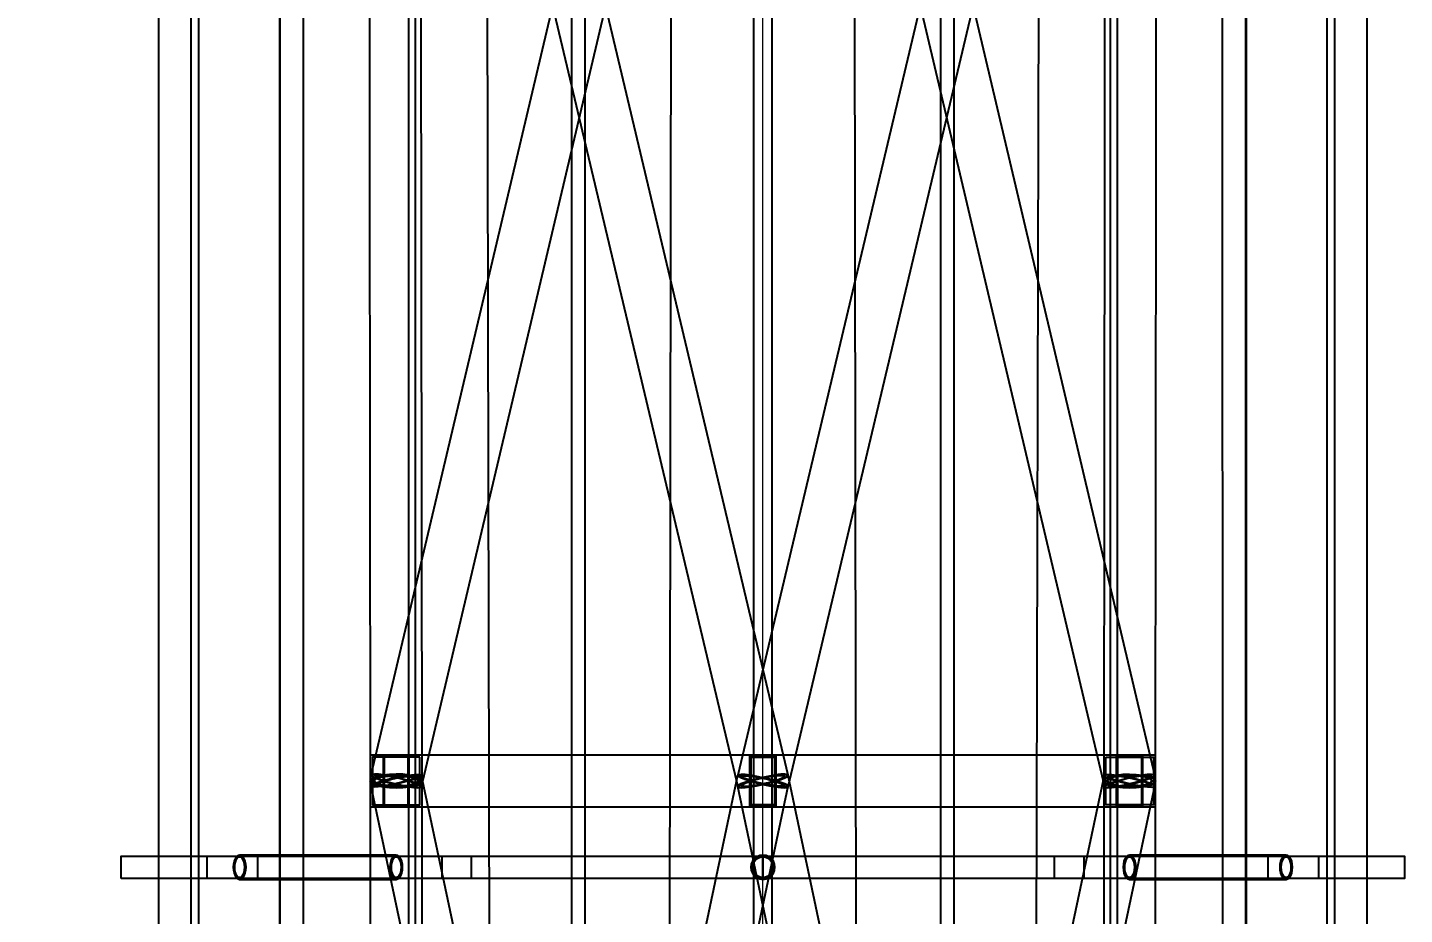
# Model space of a CAD drawing. Header units: millimetres. Extents: x -123812 to 252100, y -3000 to 639000.
# Drawn here: x -4260 to 3717, y 546227 to 551363 of the extents above; entities that cross this region are included whole.
import ezdxf

# ---------------------------------------------------------------- set-up
doc = ezdxf.new("R2010")
doc.units = ezdxf.units.MM
for name, color, linetype, lineweight in [('D-BMK-AXIS', 7, 'Continuous', 13), ('D-STR-ANTN', 7, 'Continuous', 25), ('D-STR-DIM', 7, 'Continuous', 13)]:
    doc.layers.add(name, color=color, linetype=linetype, lineweight=lineweight)
doc.styles.add('OpenSansCondensed-Light', font='OpenSansCondensed-Light.ttf')
doc.styles.add('TOWER_UNICODE', font='Arial Unicode.ttf')
doc.dimstyles.new('EZDXF', dxfattribs={"dimtxt": 0.25, "dimasz": 0.175, "dimexe": 0.375, "dimexo": 0.125, "dimgap": 0.1, "dimtad": 1, "dimlfac": 100, "dimzin": 12, "dimdsep": 46, "dimtxsty": 'OpenSansCondensed-Light', "dimblk": 'ARCHTICK', "dimcen": 2.5, "dimazin": 3, "dimtfac": 0.5, "dimtmove": 2, "dimatfit": 3})

# ---------------------------------------------------------------- blocks, each defined once
blk = doc.blocks.new('_ARCHTICK')
at = {"color": 0, "linetype": 'BYBLOCK', "const_width": 0.15}
blk.add_lwpolyline([(-0.5, -0.5), (0.5, 0.5)], dxfattribs=at)

msp = doc.modelspace()

# ---------------------------------------------------------------- linework, layer by layer
at = {"layer": 'D-BMK-AXIS'}
msp.add_line((0, -3000), (0, 639000), dxfattribs=at)
at = {"layer": 'D-STR-ANTN'}
for points in [[(-2666.3, 507000), (-1490.7, 507000), (-1758.4, 620000), (-2658.4, 620000)], [(-2666.3, 507000), (-1490.7, 507000), (-1758.4, 620000), (-2658.4, 620000)], [(-587.8, 507000), (587.8, 507000), (450, 620000), (-450, 620000)], [(-587.8, 507000), (587.8, 507000), (450, 620000), (-450, 620000)], [(1490.7, 507000), (2666.3, 507000), (2658.4, 620000), (1758.4, 620000)], [(1490.7, 507000), (2666.3, 507000), (2658.4, 620000), (1758.4, 620000)], [(-3499.6, 537000), (-3499.6, 556000), (-3268.8, 556000), (-3268.8, 537000)], [(-3499.6, 537000), (-3499.6, 556000), (-3268.8, 556000), (-3268.8, 537000)], [(-3311.3, 537000), (-3311.3, 556000), (-2798.1, 556000), (-2798.1, 537000)], [(-3311.3, 537000), (-3311.3, 556000), (-2798.1, 556000), (-2798.1, 537000)], [(-2798.9, 537000), (-2798.9, 556000), (-2053.4, 556000), (-2053.4, 537000)], [(-2798.9, 537000), (-2798.9, 556000), (-2053.4, 556000), (-2053.4, 537000)], [(-2012.5, 537000), (-2012.5, 556000), (-1107.8, 556000), (-1107.8, 537000)], [(-2012.5, 537000), (-2012.5, 556000), (-1107.8, 556000), (-1107.8, 537000)], [(-1029.1, 537000), (-1029.1, 556000), (-53.7, 556000), (-53.7, 537000)], [(-1029.1, 537000), (-1029.1, 556000), (-53.7, 556000), (-53.7, 537000)], [(53.7, 537000), (53.7, 556000), (1029.1, 556000), (1029.1, 537000)], [(53.7, 537000), (53.7, 556000), (1029.1, 556000), (1029.1, 537000)], [(1107.8, 537000), (1107.8, 556000), (2012.5, 556000), (2012.5, 537000)], [(1107.8, 537000), (1107.8, 556000), (2012.5, 556000), (2012.5, 537000)], [(2053.4, 537000), (2053.4, 556000), (2798.9, 556000), (2798.9, 537000)], [(2053.4, 537000), (2053.4, 556000), (2798.9, 556000), (2798.9, 537000)], [(2798.1, 537000), (2798.1, 556000), (3311.3, 556000), (3311.3, 537000)], [(2798.1, 537000), (2798.1, 556000), (3311.3, 556000), (3311.3, 537000)], [(3268.8, 537000), (3268.8, 556000), (3499.6, 556000), (3499.6, 537000)], [(3268.8, 537000), (3268.8, 556000), (3499.6, 556000), (3499.6, 537000)], [(-2274.4, 546850), (-1974.4, 546850), (-1974.4, 547150), (-2274.4, 547150)], [(-1986.4, 547138), (-2262.4, 547138), (-2262.4, 546862), (-1986.4, 546862)], [(-2199.4, 546850), (75, 546850), (75, 547150), (-2199.4, 547150)], [(-2049.4, 547150), (-2199.4, 547150), (-2199.4, 546850), (-2049.4, 546850)], [(-2199.4, 546850), (75, 546850), (75, 547150), (-2199.4, 547150)], [(-2049.4, 547150), (-2199.4, 547150), (-2199.4, 546850), (-2049.4, 546850)], [(-2055.4, 547138), (-2193.4, 547138), (-2193.4, 546862), (-2055.4, 546862)], [(-2055.4, 547138), (-2193.4, 547138), (-2193.4, 546862), (-2055.4, 546862)], [(75, 547150), (-75, 547150), (-75, 546850), (75, 546850)], [(75, 547150), (-75, 547150), (-75, 546850), (75, 546850)], [(-75, 546850), (2199.4, 546850), (2199.4, 547150), (-75, 547150)], [(-75, 547150), (75, 547150), (75, 546850), (-75, 546850)], [(-75, 546850), (2199.4, 546850), (2199.4, 547150), (-75, 547150)], [(-75, 547150), (75, 547150), (75, 546850), (-75, 546850)], [(69, 547138), (-69, 547138), (-69, 546862), (69, 546862)], [(69, 547138), (-69, 547138), (-69, 546862), (69, 546862)], [(-69, 547138), (69, 547138), (69, 546862), (-69, 546862)], [(-69, 547138), (69, 547138), (69, 546862), (-69, 546862)], [(1974.4, 546850), (2274.4, 546850), (2274.4, 547150), (1974.4, 547150)], [(1986.4, 547138), (2262.4, 547138), (2262.4, 546862), (1986.4, 546862)], [(2049.4, 547150), (2199.4, 547150), (2199.4, 546850), (2049.4, 546850)], [(2049.4, 547150), (2199.4, 547150), (2199.4, 546850), (2049.4, 546850)], [(2055.4, 547138), (2193.4, 547138), (2193.4, 546862), (2055.4, 546862)], [(2055.4, 547138), (2193.4, 547138), (2193.4, 546862), (2055.4, 546862)], [(-2124.4, 547039.5), (-2163.3, 547038.1), (-2199.4, 547034.2), (-2230.5, 547027.8), (-2254.3, 547019.6), (-2269.3, 547010.1), (-2274.4, 546999.8), (-2269.3, 546989.6), (-2254.3, 546980.1), (-2230.5, 546971.9), (-2199.4, 546965.7), (-2163.3, 546961.8), (-2124.4, 546960.5), (-2085.6, 546961.9), (-2049.4, 546965.8), (-2018.4, 546972.2), (-1994.5, 546980.4), (-1979.6, 546989.9), (-1974.4, 547000.2), (-1979.6, 547010.4), (-1994.5, 547019.9), (-2018.4, 547028.1), (-2049.4, 547034.3), (-2085.6, 547038.2)], [(-2124.4, 546964.4), (-2163.3, 546965.5), (-2199.4, 546969), (-2230.5, 546974.7), (-2254.3, 546982), (-2269.3, 546990.6), (-2274.4, 546999.8), (-2269.3, 547009.1), (-2254.3, 547017.7), (-2230.5, 547025.1), (-2199.4, 547030.8), (-2163.3, 547034.4), (-2124.4, 547035.6), (-2085.6, 547034.5), (-2049.4, 547031), (-2018.4, 547025.3), (-1994.5, 547018), (-1979.6, 547009.4), (-1974.4, 547000.2), (-1979.6, 546990.9), (-1994.5, 546982.3), (-2018.4, 546974.9), (-2049.4, 546969.2), (-2085.6, 546965.6)], [(-2124.4, 546981.9), (-2162.4, 546974.6), (-2197.8, 546969), (-2228.2, 546965.5), (-2251.6, 546964.4), (-2266.2, 546965.6), (-2271.2, 546969.3), (-2266.2, 546975), (-2251.6, 546982.4), (-2228.2, 546991), (-2197.8, 547000.3), (-2162.4, 547009.5), (-2124.4, 547018.1), (-2086.5, 547025.4), (-2051.1, 547031), (-2020.7, 547034.5), (-1997.3, 547035.6), (-1982.7, 547034.4), (-1977.7, 547030.7), (-1982.7, 547025), (-1997.3, 547017.6), (-2020.7, 547009), (-2051.1, 546999.7), (-2086.5, 546990.5)], [(-2124.4, 547020.4), (-2162.2, 547028.5), (-2197.5, 547034.6), (-2227.7, 547038.4), (-2250.9, 547039.5), (-2265.5, 547038), (-2270.5, 547033.8), (-2265.5, 547027.4), (-2250.9, 547019.1), (-2227.7, 547009.5), (-2197.5, 546999.2), (-2162.2, 546989), (-2124.4, 546979.6), (-2086.6, 546971.5), (-2051.4, 546965.4), (-2021.2, 546961.6), (-1998, 546960.5), (-1983.4, 546962), (-1978.4, 546966.2), (-1983.4, 546972.6), (-1998, 546980.9), (-2021.2, 546990.5), (-2051.4, 547000.8), (-2086.6, 547011)], [(-2124.4, 547033.7), (-2157.6, 547032.6), (-2188.4, 547029.1), (-2215, 547023.8), (-2235.3, 547016.7), (-2248.1, 547008.6), (-2252.4, 546999.9), (-2248.1, 546991.1), (-2235.3, 546983), (-2215, 546976), (-2188.4, 546970.7), (-2157.6, 546967.4), (-2124.4, 546966.3), (-2091.3, 546967.4), (-2060.4, 546970.9), (-2033.9, 546976.2), (-2013.6, 546983.3), (-2000.8, 546991.4), (-1996.4, 547000.1), (-2000.8, 547008.9), (-2013.6, 547017), (-2033.9, 547024), (-2060.4, 547029.3), (-2091.3, 547032.6)], [(-2124.4, 547017.4), (-2156.7, 547024.3), (-2186.8, 547029.5), (-2212.6, 547032.8), (-2232.4, 547033.7), (-2244.8, 547032.4), (-2249.1, 547028.9), (-2244.8, 547023.4), (-2232.4, 547016.3), (-2212.6, 547008.1), (-2186.8, 546999.3), (-2156.7, 546990.6), (-2124.4, 546982.6), (-2092.2, 546975.7), (-2062.1, 546970.5), (-2036.3, 546967.2), (-2016.5, 546966.3), (-2004.1, 546967.6), (-1999.8, 546971.1), (-2004.1, 546976.6), (-2016.5, 546983.7), (-2036.3, 546991.9), (-2062.1, 547000.7), (-2092.2, 547009.4)], [(0, 546981.6), (-38, 546990.2), (-73.4, 546999.4), (-103.8, 547008.6), (-127.1, 547017.3), (-141.8, 547024.8), (-146.8, 547030.6), (-141.8, 547034.3), (-127.1, 547035.6), (-103.8, 547034.6), (-73.4, 547031.2), (-38, 547025.6), (0, 547018.4), (38, 547009.8), (73.4, 547000.6), (103.8, 546991.4), (127.1, 546982.7), (141.8, 546975.2), (146.8, 546969.4), (141.8, 546965.7), (127.1, 546964.4), (103.8, 546965.4), (73.4, 546968.8), (38, 546974.4)], [(0, 547018.4), (-38, 547009.8), (-73.4, 547000.6), (-103.8, 546991.4), (-127.1, 546982.7), (-141.8, 546975.2), (-146.8, 546969.4), (-141.8, 546965.7), (-127.1, 546964.4), (-103.8, 546965.4), (-73.4, 546968.8), (-38, 546974.4), (0, 546981.6), (38, 546990.2), (73.4, 546999.4), (103.8, 547008.6), (127.1, 547017.3), (141.8, 547024.8), (146.8, 547030.6), (141.8, 547034.3), (127.1, 547035.6), (103.8, 547034.6), (73.4, 547031.2), (38, 547025.6)], [(0, 547020.2), (-37.8, 547010.7), (-73, 547000.5), (-103.3, 546990.2), (-126.5, 546980.6), (-141, 546972.4), (-146, 546966), (-141, 546961.9), (-126.5, 546960.5), (-103.3, 546961.7), (-73, 546965.5), (-37.8, 546971.7), (0, 546979.8), (37.8, 546989.3), (73, 546999.5), (103.3, 547009.8), (126.5, 547019.4), (141, 547027.6), (146, 547034), (141, 547038.1), (126.5, 547039.5), (103.3, 547038.3), (73, 547034.5), (37.8, 547028.3)], [(0, 546979.8), (-37.8, 546989.3), (-73, 546999.5), (-103.3, 547009.8), (-126.5, 547019.4), (-141, 547027.6), (-146, 547034), (-141, 547038.1), (-126.5, 547039.5), (-103.3, 547038.3), (-73, 547034.5), (-37.8, 547028.3), (0, 547020.2), (37.8, 547010.7), (73, 547000.5), (103.3, 546990.2), (126.5, 546980.6), (141, 546972.4), (146, 546966), (141, 546961.9), (126.5, 546960.5), (103.3, 546961.7), (73, 546965.5), (37.8, 546971.7)], [(0, 547017.2), (-32.2, 547009.1), (-62.3, 547000.4), (-88.1, 546991.6), (-107.9, 546983.5), (-120.4, 546976.4), (-124.6, 546971), (-120.4, 546967.5), (-107.9, 546966.3), (-88.1, 546967.3), (-62.3, 546970.6), (-32.2, 546975.9), (0, 546982.8), (32.2, 546990.9), (62.3, 546999.6), (88.1, 547008.4), (107.9, 547016.5), (120.4, 547023.6), (124.6, 547029), (120.4, 547032.5), (107.9, 547033.7), (88.1, 547032.7), (62.3, 547029.4), (32.2, 547024.1)], [(0, 546982.8), (-32.2, 546990.9), (-62.3, 546999.6), (-88.1, 547008.4), (-107.9, 547016.5), (-120.4, 547023.6), (-124.6, 547029), (-120.4, 547032.5), (-107.9, 547033.7), (-88.1, 547032.7), (-62.3, 547029.4), (-32.2, 547024.1), (0, 547017.2), (32.2, 547009.1), (62.3, 547000.4), (88.1, 546991.6), (107.9, 546983.5), (120.4, 546976.4), (124.6, 546971), (120.4, 546967.5), (107.9, 546966.3), (88.1, 546967.3), (62.3, 546970.6), (32.2, 546975.9)], [(2124.4, 546960.5), (2085.6, 546961.9), (2049.4, 546965.8), (2018.4, 546972.2), (1994.5, 546980.4), (1979.6, 546989.9), (1974.4, 547000.2), (1979.6, 547010.4), (1994.5, 547019.9), (2018.4, 547028.1), (2049.4, 547034.3), (2085.6, 547038.2), (2124.4, 547039.5), (2163.3, 547038.1), (2199.4, 547034.2), (2230.5, 547027.8), (2254.3, 547019.6), (2269.3, 547010.1), (2274.4, 546999.8), (2269.3, 546989.6), (2254.3, 546980.1), (2230.5, 546971.9), (2199.4, 546965.7), (2163.3, 546961.8)], [(2124.4, 547035.6), (2085.6, 547034.5), (2049.4, 547031), (2018.4, 547025.3), (1994.5, 547018), (1979.6, 547009.4), (1974.4, 547000.2), (1979.6, 546990.9), (1994.5, 546982.3), (2018.4, 546974.9), (2049.4, 546969.2), (2085.6, 546965.6), (2124.4, 546964.4), (2163.3, 546965.5), (2199.4, 546969), (2230.5, 546974.7), (2254.3, 546982), (2269.3, 546990.6), (2274.4, 546999.8), (2269.3, 547009.1), (2254.3, 547017.7), (2230.5, 547025.1), (2199.4, 547030.8), (2163.3, 547034.4)], [(2124.4, 547018.1), (2086.5, 547025.4), (2051.1, 547031), (2020.7, 547034.5), (1997.3, 547035.6), (1982.7, 547034.4), (1977.7, 547030.7), (1982.7, 547025), (1997.3, 547017.6), (2020.7, 547009), (2051.1, 546999.7), (2086.5, 546990.5), (2124.4, 546981.9), (2162.4, 546974.6), (2197.8, 546969), (2228.2, 546965.5), (2251.6, 546964.4), (2266.2, 546965.6), (2271.2, 546969.3), (2266.2, 546975), (2251.6, 546982.4), (2228.2, 546991), (2197.8, 547000.3), (2162.4, 547009.5)], [(2124.4, 546979.6), (2086.6, 546971.5), (2051.4, 546965.4), (2021.2, 546961.6), (1998, 546960.5), (1983.4, 546962), (1978.4, 546966.2), (1983.4, 546972.6), (1998, 546980.9), (2021.2, 546990.5), (2051.4, 547000.8), (2086.6, 547011), (2124.4, 547020.4), (2162.2, 547028.5), (2197.5, 547034.6), (2227.7, 547038.4), (2250.9, 547039.5), (2265.5, 547038), (2270.5, 547033.8), (2265.5, 547027.4), (2250.9, 547019.1), (2227.7, 547009.5), (2197.5, 546999.2), (2162.2, 546989)], [(2124.4, 546966.3), (2091.3, 546967.4), (2060.4, 546970.9), (2033.9, 546976.2), (2013.6, 546983.3), (2000.8, 546991.4), (1996.4, 547000.1), (2000.8, 547008.9), (2013.6, 547017), (2033.9, 547024), (2060.4, 547029.3), (2091.3, 547032.6), (2124.4, 547033.7), (2157.6, 547032.6), (2188.4, 547029.1), (2215, 547023.8), (2235.3, 547016.7), (2248.1, 547008.6), (2252.4, 546999.9), (2248.1, 546991.1), (2235.3, 546983), (2215, 546976), (2188.4, 546970.7), (2157.6, 546967.4)], [(2124.4, 546982.6), (2092.2, 546975.7), (2062.1, 546970.5), (2036.3, 546967.2), (2016.5, 546966.3), (2004.1, 546967.6), (1999.8, 546971.1), (2004.1, 546976.6), (2016.5, 546983.7), (2036.3, 546991.9), (2062.1, 547000.7), (2092.2, 547009.4), (2124.4, 547017.4), (2156.7, 547024.3), (2186.8, 547029.5), (2212.6, 547032.8), (2232.4, 547033.7), (2244.8, 547032.4), (2249.1, 547028.9), (2244.8, 547023.4), (2232.4, 547016.3), (2212.6, 547008.1), (2186.8, 546999.3), (2156.7, 546990.6)], [(-2124.4, 546969.6), (-2157.6, 546970.6), (-2188.4, 546973.6), (-2215, 546978.4), (-2235.3, 546984.7), (-2248.1, 546992), (-2252.4, 546999.9), (-2248.1, 547007.7), (-2235.3, 547015.1), (-2215, 547021.4), (-2188.4, 547026.3), (-2157.6, 547029.3), (-2124.4, 547030.4), (-2091.3, 547029.4), (-2060.4, 547026.4), (-2033.9, 547021.6), (-2013.6, 547015.3), (-2000.8, 547008), (-1996.4, 547000.1), (-2000.8, 546992.3), (-2013.6, 546984.9), (-2033.9, 546978.6), (-2060.4, 546973.7), (-2091.3, 546970.7)], [(-2124.4, 546984.6), (-2156.9, 546978.3), (-2187.1, 546973.5), (-2213, 546970.6), (-2232.9, 546969.6), (-2245.4, 546970.7), (-2249.7, 546973.8), (-2245.4, 546978.7), (-2232.9, 546985), (-2213, 546992.4), (-2187.1, 547000.2), (-2156.9, 547008.1), (-2124.4, 547015.4), (-2092, 547021.7), (-2061.8, 547026.5), (-2035.9, 547029.4), (-2016, 547030.4), (-2003.5, 547029.3), (-1999.2, 547026.2), (-2003.5, 547021.3), (-2016, 547015), (-2035.9, 547007.6), (-2061.8, 546999.8), (-2092, 546991.9)], [(0, 546984.3), (-32.4, 546991.6), (-62.6, 546999.5), (-88.6, 547007.4), (-108.5, 547014.7), (-121, 547021.1), (-125.3, 547026.1), (-121, 547029.2), (-108.5, 547030.4), (-88.6, 547029.5), (-62.6, 547026.6), (-32.4, 547021.9), (0, 547015.7), (32.4, 547008.4), (62.6, 547000.5), (88.6, 546992.6), (108.5, 546985.3), (121, 546978.9), (125.3, 546973.9), (121, 546970.8), (108.5, 546969.6), (88.6, 546970.5), (62.6, 546973.4), (32.4, 546978.1)], [(0, 547015.7), (-32.4, 547008.4), (-62.6, 547000.5), (-88.6, 546992.6), (-108.5, 546985.3), (-121, 546978.9), (-125.3, 546973.9), (-121, 546970.8), (-108.5, 546969.6), (-88.6, 546970.5), (-62.6, 546973.4), (-32.4, 546978.1), (0, 546984.3), (32.4, 546991.6), (62.6, 546999.5), (88.6, 547007.4), (108.5, 547014.7), (121, 547021.1), (125.3, 547026.1), (121, 547029.2), (108.5, 547030.4), (88.6, 547029.5), (62.6, 547026.6), (32.4, 547021.9)], [(2124.4, 547030.4), (2091.3, 547029.4), (2060.4, 547026.4), (2033.9, 547021.6), (2013.6, 547015.3), (2000.8, 547008), (1996.4, 547000.1), (2000.8, 546992.3), (2013.6, 546984.9), (2033.9, 546978.6), (2060.4, 546973.7), (2091.3, 546970.7), (2124.4, 546969.6), (2157.6, 546970.6), (2188.4, 546973.6), (2215, 546978.4), (2235.3, 546984.7), (2248.1, 546992), (2252.4, 546999.9), (2248.1, 547007.7), (2235.3, 547015.1), (2215, 547021.4), (2188.4, 547026.3), (2157.6, 547029.3)], [(2124.4, 547015.4), (2092, 547021.7), (2061.8, 547026.5), (2035.9, 547029.4), (2016, 547030.4), (2003.5, 547029.3), (1999.2, 547026.2), (2003.5, 547021.3), (2016, 547015), (2035.9, 547007.6), (2061.8, 546999.8), (2092, 546991.9), (2124.4, 546984.6), (2156.9, 546978.3), (2187.1, 546973.5), (2213, 546970.6), (2232.9, 546969.6), (2245.4, 546970.7), (2249.7, 546973.8), (2245.4, 546978.7), (2232.9, 546985), (2213, 546992.4), (2187.1, 547000.2), (2156.9, 547008.1)], [(-3716.6, 546435), (-3716.6, 546565), (-2927.2, 546565), (-2927.2, 546435)], [(-3716.6, 546435), (-3716.6, 546565), (-2927.2, 546565), (-2927.2, 546435)], [(-3218.7, 546435), (-3218.7, 546565), (-1690, 546565), (-1690, 546435)], [(-3218.7, 546435), (-3218.7, 546565), (-1690, 546565), (-1690, 546435)], [(-3066.1, 546500), (-3064.9, 546481.9), (-3061.4, 546465), (-3055.8, 546450.5), (-3048.6, 546439.4), (-3040.1, 546432.4), (-3031.1, 546430), (-2123.9, 546430), (-2114.8, 546432.4), (-2106.4, 546439.4), (-2099.1, 546450.5), (-2093.6, 546465), (-2090.1, 546481.9), (-2088.9, 546500), (-2090.1, 546518.1), (-2093.6, 546535), (-2099.1, 546549.5), (-2106.4, 546560.6), (-2114.8, 546567.6), (-2123.9, 546570), (-3031.1, 546570), (-3040.1, 546567.6), (-3048.6, 546560.6), (-3055.8, 546549.5), (-3061.4, 546535), (-3064.9, 546518.1)], [(-2996.1, 546500), (-2997.3, 546481.9), (-3000.8, 546465), (-3006.3, 546450.5), (-3013.6, 546439.4), (-3022, 546432.4), (-3031.1, 546430), (-3040.1, 546432.4), (-3048.6, 546439.4), (-3055.8, 546450.5), (-3061.4, 546465), (-3064.9, 546481.9), (-3066.1, 546500), (-3064.9, 546518.1), (-3061.4, 546535), (-3055.8, 546549.5), (-3048.6, 546560.6), (-3040.1, 546567.6), (-3031.1, 546570), (-3022, 546567.6), (-3013.6, 546560.6), (-3006.3, 546549.5), (-3000.8, 546535), (-2997.3, 546518.1)], [(-3066.1, 546500), (-3064.9, 546481.9), (-3061.4, 546465), (-3055.8, 546450.5), (-3048.6, 546439.4), (-3040.1, 546432.4), (-3031.1, 546430), (-2123.9, 546430), (-2114.8, 546432.4), (-2106.4, 546439.4), (-2099.1, 546450.5), (-2093.6, 546465), (-2090.1, 546481.9), (-2088.9, 546500), (-2090.1, 546518.1), (-2093.6, 546535), (-2099.1, 546549.5), (-2106.4, 546560.6), (-2114.8, 546567.6), (-2123.9, 546570), (-3031.1, 546570), (-3040.1, 546567.6), (-3048.6, 546560.6), (-3055.8, 546549.5), (-3061.4, 546535), (-3064.9, 546518.1)], [(-3066.1, 546500), (-3064.9, 546481.9), (-3061.4, 546465), (-3055.8, 546450.5), (-3048.6, 546439.4), (-3040.1, 546432.4), (-3031.1, 546430), (-3022, 546432.4), (-3013.6, 546439.4), (-3006.3, 546450.5), (-3000.8, 546465), (-2997.3, 546481.9), (-2996.1, 546500), (-2997.3, 546518.1), (-3000.8, 546535), (-3006.3, 546549.5), (-3013.6, 546560.6), (-3022, 546567.6), (-3031.1, 546570), (-3040.1, 546567.6), (-3048.6, 546560.6), (-3055.8, 546549.5), (-3061.4, 546535), (-3064.9, 546518.1)], [(-3001.1, 546500), (-3002.1, 546484.5), (-3005.1, 546470), (-3009.9, 546457.6), (-3016.1, 546448), (-3023.3, 546442), (-3031.1, 546440), (-3038.9, 546442), (-3046.1, 546448), (-3052.3, 546457.6), (-3057.1, 546470), (-3060.1, 546484.5), (-3061.1, 546500), (-3060.1, 546515.5), (-3057.1, 546530), (-3052.3, 546542.4), (-3046.1, 546552), (-3038.9, 546558), (-3031.1, 546560), (-3023.3, 546558), (-3016.1, 546552), (-3009.9, 546542.4), (-3005.1, 546530), (-3002.1, 546515.5)], [(-3061.1, 546500), (-3060.1, 546484.5), (-3057.1, 546470), (-3052.3, 546457.6), (-3046.1, 546448), (-3038.9, 546442), (-3031.1, 546440), (-3023.3, 546442), (-3016.1, 546448), (-3009.9, 546457.6), (-3005.1, 546470), (-3002.1, 546484.5), (-3001.1, 546500), (-3002.1, 546515.5), (-3005.1, 546530), (-3009.9, 546542.4), (-3016.1, 546552), (-3023.3, 546558), (-3031.1, 546560), (-3038.9, 546558), (-3046.1, 546552), (-3052.3, 546542.4), (-3057.1, 546530), (-3060.1, 546515.5)], [(-2088.9, 546500), (-2090.1, 546481.9), (-2093.6, 546465), (-2099.1, 546450.5), (-2106.4, 546439.4), (-2114.8, 546432.4), (-2123.9, 546430), (-2132.9, 546432.4), (-2141.4, 546439.4), (-2148.6, 546450.5), (-2154.2, 546465), (-2157.7, 546481.9), (-2158.9, 546500), (-2157.7, 546518.1), (-2154.2, 546535), (-2148.6, 546549.5), (-2141.4, 546560.6), (-2132.9, 546567.6), (-2123.9, 546570), (-2114.8, 546567.6), (-2106.4, 546560.6), (-2099.1, 546549.5), (-2093.6, 546535), (-2090.1, 546518.1)], [(-2158.9, 546500), (-2157.7, 546481.9), (-2154.2, 546465), (-2148.6, 546450.5), (-2141.4, 546439.4), (-2132.9, 546432.4), (-2123.9, 546430), (-2114.8, 546432.4), (-2106.4, 546439.4), (-2099.1, 546450.5), (-2093.6, 546465), (-2090.1, 546481.9), (-2088.9, 546500), (-2090.1, 546518.1), (-2093.6, 546535), (-2099.1, 546549.5), (-2106.4, 546560.6), (-2114.8, 546567.6), (-2123.9, 546570), (-2132.9, 546567.6), (-2141.4, 546560.6), (-2148.6, 546549.5), (-2154.2, 546535), (-2157.7, 546518.1)], [(-2093.9, 546500), (-2094.9, 546484.5), (-2097.9, 546470), (-2102.7, 546457.6), (-2108.9, 546448), (-2116.1, 546442), (-2123.9, 546440), (-2131.6, 546442), (-2138.9, 546448), (-2145.1, 546457.6), (-2149.9, 546470), (-2152.8, 546484.5), (-2153.9, 546500), (-2152.8, 546515.5), (-2149.9, 546530), (-2145.1, 546542.4), (-2138.9, 546552), (-2131.6, 546558), (-2123.9, 546560), (-2116.1, 546558), (-2108.9, 546552), (-2102.7, 546542.4), (-2097.9, 546530), (-2094.9, 546515.5)], [(-2153.9, 546500), (-2152.8, 546484.5), (-2149.9, 546470), (-2145.1, 546457.6), (-2138.9, 546448), (-2131.6, 546442), (-2123.9, 546440), (-2116.1, 546442), (-2108.9, 546448), (-2102.7, 546457.6), (-2097.9, 546470), (-2094.9, 546484.5), (-2093.9, 546500), (-2094.9, 546515.5), (-2097.9, 546530), (-2102.7, 546542.4), (-2108.9, 546552), (-2116.1, 546558), (-2123.9, 546560), (-2131.6, 546558), (-2138.9, 546552), (-2145.1, 546542.4), (-2149.9, 546530), (-2152.8, 546515.5)], [(-1858.3, 546435), (-1858.3, 546565), (0, 546565), (0, 546435)], [(-1858.3, 546435), (-1858.3, 546565), (0, 546565), (0, 546435)], [(-70, 546500), (-67.6, 546481.9), (-60.6, 546465), (-49.5, 546450.5), (-35, 546439.4), (-18.1, 546432.4), (0, 546430), (18.1, 546432.4), (35, 546439.4), (49.5, 546450.5), (60.6, 546465), (67.6, 546481.9), (70, 546500), (67.6, 546518.1), (60.6, 546535), (49.5, 546549.5), (35, 546560.6), (18.1, 546567.6), (0, 546570), (-18.1, 546567.6), (-35, 546560.6), (-49.5, 546549.5), (-60.6, 546535), (-67.6, 546518.1)], [(-70, 546500), (-67.6, 546481.9), (-60.6, 546465), (-49.5, 546450.5), (-35, 546439.4), (-18.1, 546432.4), (0, 546430), (18.1, 546432.4), (35, 546439.4), (49.5, 546450.5), (60.6, 546465), (67.6, 546481.9), (70, 546500), (67.6, 546518.1), (60.6, 546535), (49.5, 546549.5), (35, 546560.6), (18.1, 546567.6), (0, 546570), (-18.1, 546567.6), (-35, 546560.6), (-49.5, 546549.5), (-60.6, 546535), (-67.6, 546518.1)], [(60, 546500), (58, 546484.5), (52, 546470), (42.4, 546457.6), (30, 546448), (15.5, 546442), (0, 546440), (-15.5, 546442), (-30, 546448), (-42.4, 546457.6), (-52, 546470), (-58, 546484.5), (-60, 546500), (-58, 546515.5), (-52, 546530), (-42.4, 546542.4), (-30, 546552), (-15.5, 546558), (0, 546560), (15.5, 546558), (30, 546552), (42.4, 546542.4), (52, 546530), (58, 546515.5)], [(-60, 546500), (-58, 546484.5), (-52, 546470), (-42.4, 546457.6), (-30, 546448), (-15.5, 546442), (0, 546440), (15.5, 546442), (30, 546448), (42.4, 546457.6), (52, 546470), (58, 546484.5), (60, 546500), (58, 546515.5), (52, 546530), (42.4, 546542.4), (30, 546552), (15.5, 546558), (0, 546560), (-15.5, 546558), (-30, 546552), (-42.4, 546542.4), (-52, 546530), (-58, 546515.5)], [(0, 546435), (0, 546565), (1858.3, 546565), (1858.3, 546435)], [(0, 546435), (0, 546565), (1858.3, 546565), (1858.3, 546435)], [(1690, 546435), (1690, 546565), (3218.7, 546565), (3218.7, 546435)], [(1690, 546435), (1690, 546565), (3218.7, 546565), (3218.7, 546435)], [(2088.9, 546500), (2090.1, 546481.9), (2093.6, 546465), (2099.1, 546450.5), (2106.4, 546439.4), (2114.8, 546432.4), (2123.9, 546430), (3031.1, 546430), (3040.1, 546432.4), (3048.6, 546439.4), (3055.8, 546450.5), (3061.4, 546465), (3064.9, 546481.9), (3066.1, 546500), (3064.9, 546518.1), (3061.4, 546535), (3055.8, 546549.5), (3048.6, 546560.6), (3040.1, 546567.6), (3031.1, 546570), (2123.9, 546570), (2114.8, 546567.6), (2106.4, 546560.6), (2099.1, 546549.5), (2093.6, 546535), (2090.1, 546518.1)], [(2088.9, 546500), (2090.1, 546481.9), (2093.6, 546465), (2099.1, 546450.5), (2106.4, 546439.4), (2114.8, 546432.4), (2123.9, 546430), (2132.9, 546432.4), (2141.4, 546439.4), (2148.6, 546450.5), (2154.2, 546465), (2157.7, 546481.9), (2158.9, 546500), (2157.7, 546518.1), (2154.2, 546535), (2148.6, 546549.5), (2141.4, 546560.6), (2132.9, 546567.6), (2123.9, 546570), (2114.8, 546567.6), (2106.4, 546560.6), (2099.1, 546549.5), (2093.6, 546535), (2090.1, 546518.1)], [(2088.9, 546500), (2090.1, 546481.9), (2093.6, 546465), (2099.1, 546450.5), (2106.4, 546439.4), (2114.8, 546432.4), (2123.9, 546430), (3031.1, 546430), (3040.1, 546432.4), (3048.6, 546439.4), (3055.8, 546450.5), (3061.4, 546465), (3064.9, 546481.9), (3066.1, 546500), (3064.9, 546518.1), (3061.4, 546535), (3055.8, 546549.5), (3048.6, 546560.6), (3040.1, 546567.6), (3031.1, 546570), (2123.9, 546570), (2114.8, 546567.6), (2106.4, 546560.6), (2099.1, 546549.5), (2093.6, 546535), (2090.1, 546518.1)], [(2158.9, 546500), (2157.7, 546481.9), (2154.2, 546465), (2148.6, 546450.5), (2141.4, 546439.4), (2132.9, 546432.4), (2123.9, 546430), (2114.8, 546432.4), (2106.4, 546439.4), (2099.1, 546450.5), (2093.6, 546465), (2090.1, 546481.9), (2088.9, 546500), (2090.1, 546518.1), (2093.6, 546535), (2099.1, 546549.5), (2106.4, 546560.6), (2114.8, 546567.6), (2123.9, 546570), (2132.9, 546567.6), (2141.4, 546560.6), (2148.6, 546549.5), (2154.2, 546535), (2157.7, 546518.1)], [(2093.9, 546500), (2094.9, 546484.5), (2097.9, 546470), (2102.7, 546457.6), (2108.9, 546448), (2116.1, 546442), (2123.9, 546440), (2131.6, 546442), (2138.9, 546448), (2145.1, 546457.6), (2149.9, 546470), (2152.8, 546484.5), (2153.9, 546500), (2152.8, 546515.5), (2149.9, 546530), (2145.1, 546542.4), (2138.9, 546552), (2131.6, 546558), (2123.9, 546560), (2116.1, 546558), (2108.9, 546552), (2102.7, 546542.4), (2097.9, 546530), (2094.9, 546515.5)], [(2153.9, 546500), (2152.8, 546484.5), (2149.9, 546470), (2145.1, 546457.6), (2138.9, 546448), (2131.6, 546442), (2123.9, 546440), (2116.1, 546442), (2108.9, 546448), (2102.7, 546457.6), (2097.9, 546470), (2094.9, 546484.5), (2093.9, 546500), (2094.9, 546515.5), (2097.9, 546530), (2102.7, 546542.4), (2108.9, 546552), (2116.1, 546558), (2123.9, 546560), (2131.6, 546558), (2138.9, 546552), (2145.1, 546542.4), (2149.9, 546530), (2152.8, 546515.5)], [(2927.2, 546435), (2927.2, 546565), (3716.6, 546565), (3716.6, 546435)], [(2927.2, 546435), (2927.2, 546565), (3716.6, 546565), (3716.6, 546435)], [(2996.1, 546500), (2997.3, 546481.9), (3000.8, 546465), (3006.3, 546450.5), (3013.6, 546439.4), (3022, 546432.4), (3031.1, 546430), (3040.1, 546432.4), (3048.6, 546439.4), (3055.8, 546450.5), (3061.4, 546465), (3064.9, 546481.9), (3066.1, 546500), (3064.9, 546518.1), (3061.4, 546535), (3055.8, 546549.5), (3048.6, 546560.6), (3040.1, 546567.6), (3031.1, 546570), (3022, 546567.6), (3013.6, 546560.6), (3006.3, 546549.5), (3000.8, 546535), (2997.3, 546518.1)], [(3066.1, 546500), (3064.9, 546481.9), (3061.4, 546465), (3055.8, 546450.5), (3048.6, 546439.4), (3040.1, 546432.4), (3031.1, 546430), (3022, 546432.4), (3013.6, 546439.4), (3006.3, 546450.5), (3000.8, 546465), (2997.3, 546481.9), (2996.1, 546500), (2997.3, 546518.1), (3000.8, 546535), (3006.3, 546549.5), (3013.6, 546560.6), (3022, 546567.6), (3031.1, 546570), (3040.1, 546567.6), (3048.6, 546560.6), (3055.8, 546549.5), (3061.4, 546535), (3064.9, 546518.1)], [(3001.1, 546500), (3002.1, 546484.5), (3005.1, 546470), (3009.9, 546457.6), (3016.1, 546448), (3023.3, 546442), (3031.1, 546440), (3038.9, 546442), (3046.1, 546448), (3052.3, 546457.6), (3057.1, 546470), (3060.1, 546484.5), (3061.1, 546500), (3060.1, 546515.5), (3057.1, 546530), (3052.3, 546542.4), (3046.1, 546552), (3038.9, 546558), (3031.1, 546560), (3023.3, 546558), (3016.1, 546552), (3009.9, 546542.4), (3005.1, 546530), (3002.1, 546515.5)], [(3061.1, 546500), (3060.1, 546484.5), (3057.1, 546470), (3052.3, 546457.6), (3046.1, 546448), (3038.9, 546442), (3031.1, 546440), (3023.3, 546442), (3016.1, 546448), (3009.9, 546457.6), (3005.1, 546470), (3002.1, 546484.5), (3001.1, 546500), (3002.1, 546515.5), (3005.1, 546530), (3009.9, 546542.4), (3016.1, 546552), (3023.3, 546558), (3031.1, 546560), (3038.9, 546558), (3046.1, 546552), (3052.3, 546542.4), (3057.1, 546530), (3060.1, 546515.5)]]:
    msp.add_lwpolyline(points, close=True, dxfattribs=at)
for points in [[(-2284.8, 555999.8), (-2274.4, 546999.8), (-2269.3, 546989.6), (-2254.3, 546980.1), (-2230.5, 546971.9), (-2199.4, 546965.7), (-2163.3, 546961.8), (-2124.4, 546960.5), (-2085.6, 546961.9), (-2049.4, 546965.8), (-2018.4, 546972.2), (-1994.5, 546980.4), (-1979.6, 546989.9), (-1974.4, 547000.2), (-1984.8, 556000.2)], [(-2280.8, 555966), (-146, 546966), (-141, 546961.9), (-126.5, 546960.5), (-103.3, 546961.7), (-73, 546965.5), (-37.8, 546971.7), (0, 546979.8), (37.8, 546989.3), (73, 546999.5), (103.3, 547009.8), (126.5, 547019.4), (141, 547027.6), (146, 547034), (-1988.8, 556034)], [(-146.1, 556033.8), (-2270.5, 547033.8), (-2265.5, 547027.4), (-2250.9, 547019.1), (-2227.7, 547009.5), (-2197.5, 546999.2), (-2162.2, 546989), (-2124.4, 546979.6), (-2086.6, 546971.5), (-2051.4, 546965.4), (-2021.2, 546961.6), (-1998, 546960.5), (-1983.4, 546962), (-1978.4, 546966.2), (146.1, 555966.2)], [(-146.1, 555966.2), (1978.4, 546966.2), (1983.4, 546962), (1998, 546960.5), (2021.2, 546961.6), (2051.4, 546965.4), (2086.6, 546971.5), (2124.4, 546979.6), (2162.2, 546989), (2197.5, 546999.2), (2227.7, 547009.5), (2250.9, 547019.1), (2265.5, 547027.4), (2270.5, 547033.8), (146.1, 556033.8)], [(1988.8, 556034), (-146, 547034), (-141, 547027.6), (-126.5, 547019.4), (-103.3, 547009.8), (-73, 546999.5), (-37.8, 546989.3), (0, 546979.8), (37.8, 546971.7), (73, 546965.5), (103.3, 546961.7), (126.5, 546960.5), (141, 546961.9), (146, 546966), (2280.8, 555966)], [(1984.8, 556000.2), (1974.4, 547000.2), (1979.6, 546989.9), (1994.5, 546980.4), (2018.4, 546972.2), (2049.4, 546965.8), (2085.6, 546961.9), (2124.4, 546960.5), (2163.3, 546961.8), (2199.4, 546965.7), (2230.5, 546971.9), (2254.3, 546980.1), (2269.3, 546989.6), (2274.4, 546999.8), (2284.8, 555999.8)], [(-1962.9, 537000.2), (-1974.4, 547000.2), (-1979.6, 547009.4), (-1994.5, 547018), (-2018.4, 547025.3), (-2049.4, 547031), (-2085.6, 547034.5), (-2124.4, 547035.6), (-2163.3, 547034.4), (-2199.4, 547030.8), (-2230.5, 547025.1), (-2254.3, 547017.7), (-2269.3, 547009.1), (-2274.4, 546999.8), (-2262.9, 536999.8)], [(146.8, 537030.7), (-1977.7, 547030.7), (-1982.7, 547034.4), (-1997.3, 547035.6), (-2020.7, 547034.5), (-2051.1, 547031), (-2086.5, 547025.4), (-2124.4, 547018.1), (-2162.4, 547009.5), (-2197.8, 547000.3), (-2228.2, 546991), (-2251.6, 546982.4), (-2266.2, 546975), (-2271.2, 546969.3), (-146.8, 536969.3)], [(-1966.1, 536969.4), (146.8, 546969.4), (141.8, 546975.2), (127.1, 546982.7), (103.8, 546991.4), (73.4, 547000.6), (38, 547009.8), (0, 547018.4), (-38, 547025.6), (-73.4, 547031.2), (-103.8, 547034.6), (-127.1, 547035.6), (-141.8, 547034.3), (-146.8, 547030.6), (-2259.8, 537030.6)], [(2259.8, 537030.6), (146.8, 547030.6), (141.8, 547034.3), (127.1, 547035.6), (103.8, 547034.6), (73.4, 547031.2), (38, 547025.6), (0, 547018.4), (-38, 547009.8), (-73.4, 547000.6), (-103.8, 546991.4), (-127.1, 546982.7), (-141.8, 546975.2), (-146.8, 546969.4), (1966.1, 536969.4)], [(146.8, 536969.3), (2271.2, 546969.3), (2266.2, 546975), (2251.6, 546982.4), (2228.2, 546991), (2197.8, 547000.3), (2162.4, 547009.5), (2124.4, 547018.1), (2086.5, 547025.4), (2051.1, 547031), (2020.7, 547034.5), (1997.3, 547035.6), (1982.7, 547034.4), (1977.7, 547030.7), (-146.8, 537030.7)], [(2262.9, 536999.8), (2274.4, 546999.8), (2269.3, 547009.1), (2254.3, 547017.7), (2230.5, 547025.1), (2199.4, 547030.8), (2163.3, 547034.4), (2124.4, 547035.6), (2085.6, 547034.5), (2049.4, 547031), (2018.4, 547025.3), (1994.5, 547018), (1979.6, 547009.4), (1974.4, 547000.2), (1962.9, 537000.2)]]:
    msp.add_lwpolyline(points, dxfattribs=at)

# ---------------------------------------------------------------- dimensions: what is measured, and where the dimension line sits
at = {"layer": 'D-STR-DIM'}
msp.add_linear_dim(base=(-112000, 0), p1=(0, 0), p2=(0, 634000), angle=90, dimstyle='EZDXF', override={"dimtxt": 8400, "dimasz": 3750, "dimexe": 2100, "dimexo": 1800, "dimgap": 2100, "dimtad": 1, "dimdec": 0, "dimlfac": 1, "dimlunit": 2, "dimtxsty": 'TOWER_UNICODE', "dimclrd": 7, "dimclre": 7, "dimclrt": 7}, dxfattribs=at).render()

doc.saveas('drawing.dxf')
